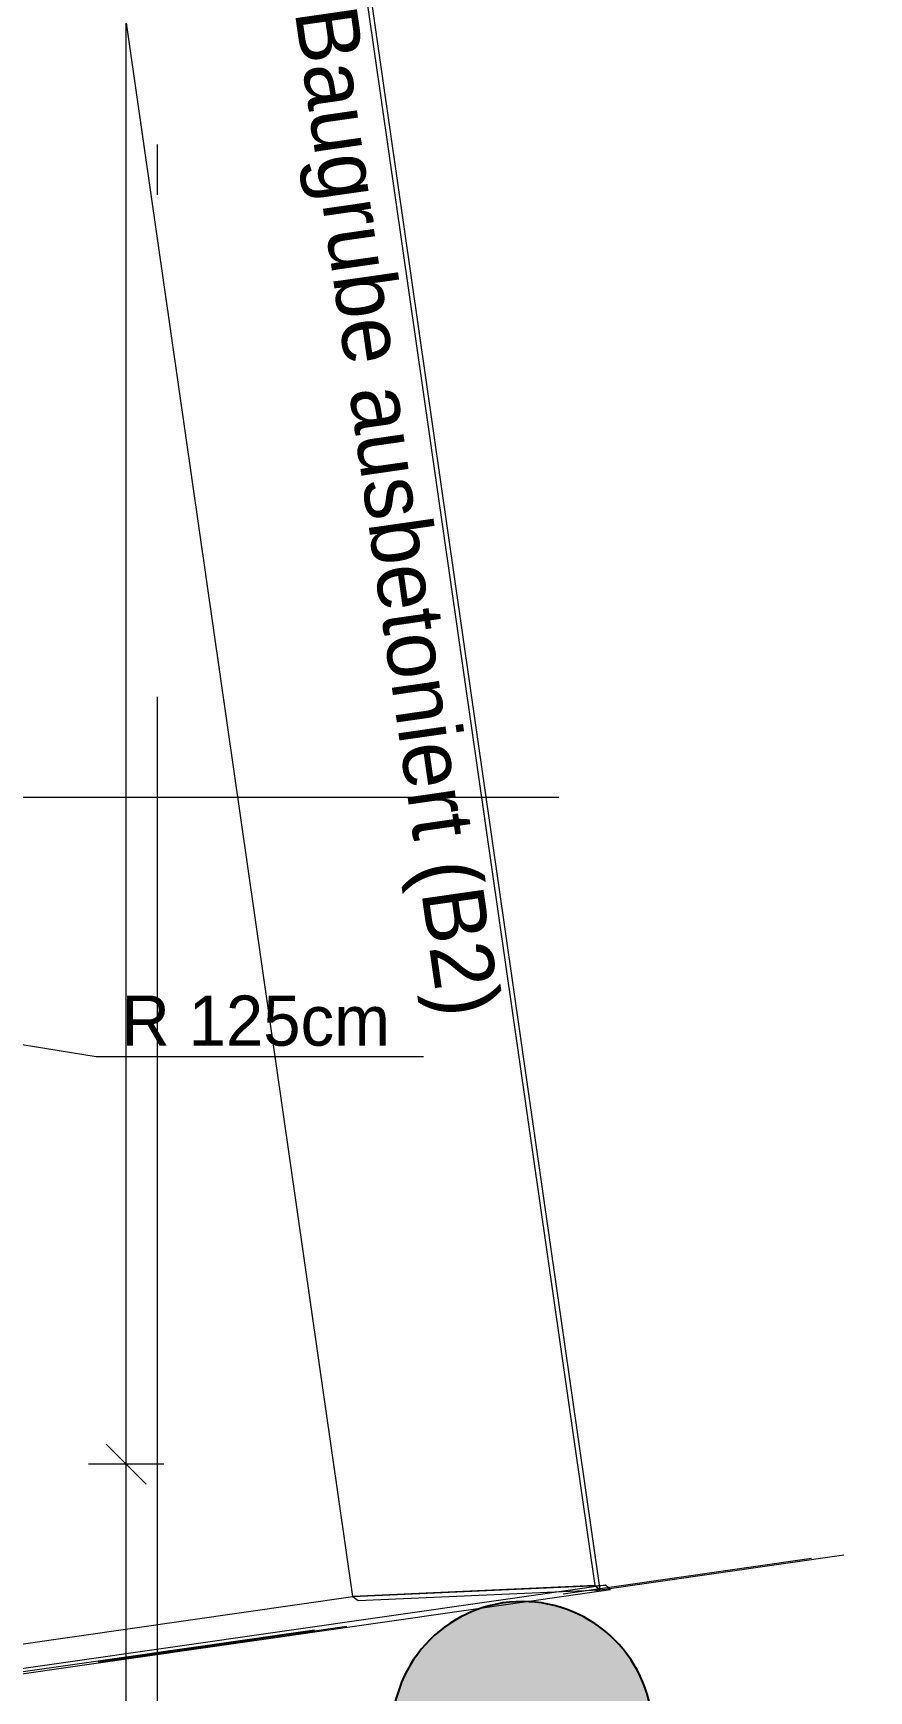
# Model space of a CAD drawing. Header units: metres. Extents: x -14 to 456, y -38 to 65.
# Drawn here: x 11.753 to 13.417, y -31.78 to -28.478 of the extents above; entities that cross this region are included whole.
import ezdxf

# ---------------------------------------------------------------- set-up
doc = ezdxf.new("R2010")
doc.units = ezdxf.units.M
doc.header["$MEASUREMENT"] = 0
doc.linetypes.add('Achse', pattern=[0.004, 0.002, -0.001, 0, -0.001])
doc.linetypes.add('Untersicht', pattern=[0.001, 0.0005, -0.0005])
for name, color, linetype in [('-2._Grundriss Schickerschacht PP_3_000 Achsraster', 7, 'Continuous'), ('-2._Grundriss Schickerschacht PP_3_111 Bohrpfahl - ReGeBe', 7, 'Continuous'), ('-2._Grundriss Schickerschacht PP_3_260 Fundament', 7, 'Continuous'), ('-2._Grundriss Schickerschacht PP_3_950 Polierplan Bemaßung', 7, 'Continuous'), ('-2._Grundriss Schickerschacht PP_3_Kataster Grundstücke_Grundstück', 7, 'Continuous'), ('-2._Grundriss Schickerschacht PP_3_Kataster Grundstücke_Grundstück_Eigentümer', 7, 'Continuous')]:
    doc.layers.add(name, color=color, linetype=linetype)
doc.styles.add('ERSTELLTER_STIL_6', font='')
doc.styles.get('ERSTELLTER_STIL_6').set_extended_font_data('Eurostile')

msp = doc.modelspace()

# ---------------------------------------------------------------- hatches: boundary and pattern name
at = {"layer": '-2._Grundriss Schickerschacht PP_3_111 Bohrpfahl - ReGeBe', "linetype": 'Continuous', "lineweight": 13, "true_color": 0x3f7f02}
msp.add_hatch(color=76, dxfattribs=at).paths.add_polyline_path([(12.4671, -31.8618, 0.414214), (12.7271, -32.1218, 0.414214), (12.9871, -31.8618, 0.414214), (12.7271, -31.6018, 0.414214)])

# ---------------------------------------------------------------- linework, layer by layer
at = {"layer": '-2._Grundriss Schickerschacht PP_3_000 Achsraster', "color": 5, "linetype": 'Achse', "lineweight": 0, "ltscale": 1000}
for p, q in [((12, 3), (12, -36)), ((-1.5, -30), (21, -30))]:
    msp.add_line(p, q, dxfattribs=at)
at = {"layer": '-2._Grundriss Schickerschacht PP_3_111 Bohrpfahl - ReGeBe', "color": 7, "linetype": 'Continuous', "lineweight": 25, "ltscale": 1000, "flags": 128}
msp.add_lwpolyline([(12.4671, -31.8618, 0.414214), (12.7271, -32.1218, 0.414214), (12.9871, -31.8618, 0.414214), (12.7271, -31.6018, 0.414214)], format="xyb", close=True, dxfattribs=at)
at = {"layer": '-2._Grundriss Schickerschacht PP_3_260 Fundament', "color": 7, "linetype": 'Continuous', "lineweight": 18, "ltscale": 1000, "flags": 128}
for points in [[(12.8825, -31.5787), (12.2903, -27.4597)], [(12.282, -27.4709), (12.8713, -31.5702)], [(12.3894, -31.5915), (11.8752, -28.0143)], [(4.8658, -32.7292), (12.9027, -31.5778)], [(12.8927, -31.5693), (4.8729, -32.7182)], [(5.3217, -32.6077), (12.3899, -31.5915)], [(12.8713, -31.5702), (12.3894, -31.5915)], [(12.3894, -31.5915), (12.4006, -31.6)], [(12.3899, -31.5915), (12.8927, -31.5693)], [(12.4006, -31.6), (12.8825, -31.5787)], [(12.8713, -31.5702), (12.8825, -31.5787)], [(12.9027, -31.5778), (12.8927, -31.5693)]]:
    msp.add_lwpolyline(points, dxfattribs=at)
at = {"layer": '-2._Grundriss Schickerschacht PP_3_260 Fundament', "color": 8, "linetype": 'Untersicht', "lineweight": 13, "ltscale": 1000, "flags": 128}
for points in [[(18.2523, -30.8048), (11.8826, -31.7205)], [(11.8829, -31.7221), (18.2522, -30.8064)], [(11.8826, -31.7204), (6.0427, -32.56)], [(11.8826, -31.7205), (11.8829, -31.7221)]]:
    msp.add_lwpolyline(points, dxfattribs=at)
at = {"layer": '-2._Grundriss Schickerschacht PP_3_Kataster Grundstücke_Grundstück', "color": 7, "linetype": 'Continuous', "lineweight": 13, "ltscale": 1000}
for p, q in [((11.5866, -30.4688), (11.8787, -30.5163)), ((11.8787, -30.5163), (12.5302, -30.5163))]:
    msp.add_line(p, q, dxfattribs=at)
at = {"layer": '-2._Grundriss Schickerschacht PP_3_Kataster Grundstücke_Grundstück_Eigentümer', "color": 76, "linetype": 'Continuous', "lineweight": 13, "ltscale": 1000, "true_color": 0x3f7f02}
for p, q in [((11.9384, -31.3281), (11.9384, 0)), ((11.8984, -31.2881), (11.9784, -31.3681)), ((12.0134, -31.3281), (11.8634, -31.3281)), ((11.9384, -34.0269), (11.9384, -31.3281))]:
    msp.add_line(p, q, dxfattribs=at)

# ---------------------------------------------------------------- texts
at = {"layer": '-2._Grundriss Schickerschacht PP_3_950 Polierplan Bemaßung', "color": 7, "linetype": 'Continuous', "lineweight": 13, "insert": (11.9287, -30.4963), "char_height": 0.1, "width": 0.601465, "attachment_point": 7, "style": 'ERSTELLTER_STIL_6'}
msp.add_mtext('\\A1;{\\pql;\\fEurostile|b0|i0|c0|p0;\\W1.000000;R 125cm}', dxfattribs=at)
at = {"layer": '-2._Grundriss Schickerschacht PP_3_Kataster Grundstücke_Grundstück_Eigentümer', "color": 7, "linetype": 'Continuous', "lineweight": 13, "insert": (12.3959, -28.4174), "char_height": 0.123474, "attachment_point": 1, "rotation": 278.1813, "style": 'ERSTELLTER_STIL_6'}
msp.add_mtext('\\A1;{\\pql;\\fEurostile|b0|i0|c0|p0;\\W1.000000;Baugrube ausbetoniert (B2)}', dxfattribs=at)

doc.saveas('drawing.dxf')
